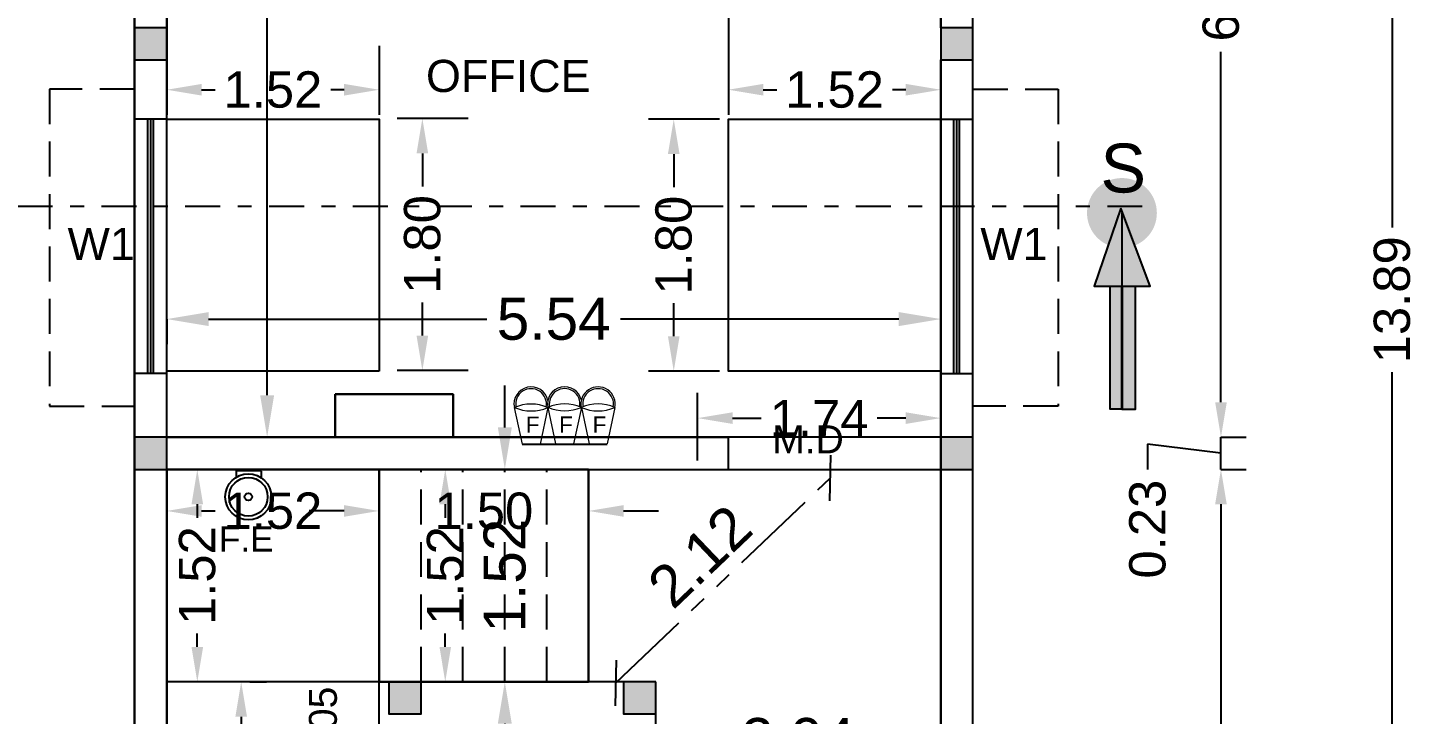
# Model space of a CAD drawing. Header units: metres. Extents: x 31 to 185, y 214 to 372.
# Drawn here: x 67.49 to 77.43, y 269.38 to 274.29 of the extents above; entities that cross this region are included whole.
import ezdxf

# ---------------------------------------------------------------- set-up
doc = ezdxf.new("R2010")
doc.units = ezdxf.units.M
doc.header["$MEASUREMENT"] = 0
for name, pattern in [('DASHDOT2', [0.5, 0.25, -0.125, 0, -0.125]), ('DASHED2', [0.375, 0.25, -0.125]), ('PHANTOM2', [1.25, 0.625, -0.125, 0.125, -0.125, 0.125, -0.125])]:
    doc.linetypes.add(name, pattern=pattern)
for name, color, linetype in [('0 @ 1', 7, 'Continuous'), ('BLK_1_FLR_1_BLT_UP_AREA', 1, 'Continuous'), ('BLK_1_FLR_1_CARPET_AREA', 1, 'Continuous'), ('BLK_1_FLR_1_EXIT_WIDTH_DOOR', 2, 'Continuous'), ('BLK_1_FLR_1_REGULAR_ROOM_1', 117, 'Continuous'), ('BLK_1_FLR_1_STAIR_1', 1, 'Continuous'), ('DIST_EXIT', 1, 'Continuous')]:
    doc.layers.add(name, color=color, linetype=linetype)
for name, color, linetype, lineweight in [('BLK_1_FLR_1_DRINKING_WATER', 7, 'Continuous', 35), ('BLK_1_FLR_1_ROOM_1_LIGHT_VENTILATION_1', 183, 'Continuous', 13), ('BLK_1_FLR_1_STAIR_1_FLIGHT_2', 7, 'Continuous', 0), ('BLK_1_FLR_1_STAIR_1_FLIGHT_3', 7, 'Continuous', 0), ('BLK_1_FLR_1_STAIR_1_LANDING_1', 7, 'Continuous', 0)]:
    doc.layers.add(name, color=color, linetype=linetype, lineweight=lineweight)
doc.styles.add('arial', font='arial.ttf')
doc.styles.add('M Arial', font='arial.ttf', dxfattribs={"height": 9})
doc.styles.add('ROMANT', font='arial.ttf', dxfattribs={"height": 15})
doc.styles.get("Standard").update_dxf_attribs({"font": 'arial.ttf'})
doc.styles.add('style1', font='arialbd.ttf', dxfattribs={"height": 9})
doc.styles.add('style2', font='arial.ttf')
doc.dimstyles.new('Annotative', dxfattribs={"dimscale": 0, "dimtxt": 0.3, "dimasz": 0.3, "dimexe": 0.18, "dimexo": 0.0625, "dimgap": 0.09, "dimtad": 0, "dimzin": 0, "dimdsep": 46, "dimtxsty": 'Standard', "dimcen": 0.09, "dimadec": 0, "dimazin": 0, "dimtfac": 1, "dimtofl": 0, "dimtmove": 0, "dimatfit": 3, "dimfxl": 0, "dimtolj": 1, "dimtzin": 0, "dimarcsym": 0})
doc.dimstyles.new('OPEN SPACE', dxfattribs={"dimtxt": 0.3, "dimasz": 0.23, "dimexe": 0.1875, "dimexo": 0.0625, "dimgap": 0.09, "dimtad": 3, "dimzin": 0, "dimdsep": 46, "dimtxsty": 'arial', "dimblk": 'OBLIQUE', "dimcen": 0.09, "dimse1": 1, "dimse2": 1, "dimclrd": 6, "dimclre": 6, "dimclrt": 7, "dimadec": 0, "dimazin": 0, "dimtfac": 0.5, "dimtix": 1, "dimtmove": 0, "dimatfit": 3, "dimfxl": 0, "dimtolj": 1, "dimtzin": 0, "dimarcsym": 0})
doc.dimstyles.get("Standard").update_dxf_attribs({"dimtxt": 0.26, "dimasz": 0.25, "dimexe": 0.18, "dimexo": 0.0625, "dimgap": 0.09, "dimtad": 0, "dimzin": 0, "dimdsep": 46, "dimtxsty": 'Standard', "dimcen": 0.09, "dimadec": 0, "dimazin": 0, "dimtfac": 1, "dimtofl": 0, "dimtmove": 0, "dimatfit": 3, "dimfxl": 0, "dimtolj": 1, "dimtzin": 0, "dimarcsym": 0})
doc.dimstyles.new('Standard$0', dxfattribs={"dimtxt": 0.5, "dimasz": 0.5, "dimexe": 0, "dimexo": 1, "dimgap": 0, "dimtad": 0, "dimdec": 4, "dimzin": 0, "dimdsep": 46, "dimlunit": 4, "dimtxsty": 'Standard', "dimcen": 0.09, "dimadec": 0, "dimazin": 0, "dimtfac": 1, "dimtdec": 4, "dimtofl": 0, "dimtmove": 0, "dimatfit": 3, "dimfxl": 0, "dimtolj": 1, "dimtzin": 0, "dimarcsym": 0})
doc.dimstyles.new('STANDARD$7', dxfattribs={"dimtxt": 200, "dimasz": 100, "dimexe": 200, "dimexo": 200, "dimgap": 100, "dimtad": 1, "dimzin": 12, "dimdsep": 46, "dimtxsty": 'style1', "dimblk": 'OBLIQUE', "dimblk1": 'DOT', "dimblk2": 'DOT', "dimsah": 1, "dimcen": 200, "dimse1": 1, "dimse2": 1, "dimclrd": 6, "dimclre": 3, "dimclrt": 6, "dimadec": 0, "dimazin": 0, "dimtfac": 1, "dimtix": 1, "dimtmove": 2, "dimatfit": 3, "dimldrblk": 'DOT', "dimfxl": 0, "dimtolj": 1, "dimtzin": 12, "dimarcsym": 0})

# ---------------------------------------------------------------- blocks, each defined once
blk = doc.blocks.new('*D176')
at = {"color": 0, "lineweight": -2, "ltscale": 10}
for p, q in [((71.9831, 269.2015), (71.9831, 269.3815)), ((74.0231, 269.2015), (74.0231, 269.3815)), ((72.2831, 269.2015), (72.5215, 269.2015)), ((73.7231, 269.2015), (73.4847, 269.2015))]:
    blk.add_line(p, q, dxfattribs=at)
for points in [[(72.2831, 269.2515), (72.2831, 269.1515), (71.9831, 269.2015)], [(73.7231, 269.2515), (73.7231, 269.1515), (74.0231, 269.2015)]]:
    blk.add_solid(points, dxfattribs=at)
at = {"layer": 'Defpoints', "color": 0, "lineweight": -2, "ltscale": 10}
for p in [(71.9831, 269.1915), (74.0231, 269.2015), (74.0231, 269.1915)]:
    blk.add_point(p, dxfattribs=at)
at = {"color": 0, "lineweight": -2, "ltscale": 10, "insert": (73.0031, 269.2015), "char_height": 0.3, "attachment_point": 5}
blk.add_mtext('\\A1;2.04', dxfattribs=at)
blk = doc.blocks.new('*D177')
at = {"color": 0, "lineweight": -2, "ltscale": 10}
for p, q in [((70.9031, 271.4323), (70.9031, 271.7323)), ((70.6656, 271.1323), (71.0831, 271.1323)), ((70.6656, 269.6123), (71.0831, 269.6123)), ((70.9031, 269.3123), (70.9031, 269.0123))]:
    blk.add_line(p, q, dxfattribs=at)
for points in [[(70.8531, 271.4323), (70.9531, 271.4323), (70.9031, 271.1323)], [(70.8531, 269.3123), (70.9531, 269.3123), (70.9031, 269.6123)]]:
    blk.add_solid(points, dxfattribs=at)
at = {"layer": 'Defpoints', "color": 0, "lineweight": -2, "ltscale": 10}
for p in [(70.6031, 271.1323), (70.9031, 271.1323), (70.6031, 269.6123)]:
    blk.add_point(p, dxfattribs=at)
at = {"color": 0, "lineweight": -2, "ltscale": 10, "insert": (70.9031, 270.3723), "char_height": 0.3, "attachment_point": 5, "rotation": 90}
blk.add_mtext('\\A1;1.52', dxfattribs=at)
blk = doc.blocks.new('*D113')
at = {"color": 0, "lineweight": -2, "ltscale": 10}
for p, q in [((68.4831, 272.2072), (68.4831, 272.0272)), ((68.7831, 272.2072), (70.7741, 272.2072)), ((73.7231, 272.2072), (71.7321, 272.2072)), ((74.0231, 272.2072), (74.0231, 272.0272))]:
    blk.add_line(p, q, dxfattribs=at)
for points in [[(68.7831, 272.2572), (68.7831, 272.1572), (68.4831, 272.2072)], [(73.7231, 272.2572), (73.7231, 272.1572), (74.0231, 272.2072)]]:
    blk.add_solid(points, dxfattribs=at)
at = {"layer": 'Defpoints', "color": 0, "lineweight": -2, "ltscale": 10}
for p in [(68.4831, 272.2259), (74.0231, 272.2259), (74.0231, 272.2072)]:
    blk.add_point(p, dxfattribs=at)
at = {"color": 0, "lineweight": -2, "ltscale": 10, "insert": (71.2531, 272.2072), "char_height": 0.3, "attachment_point": 5}
blk.add_mtext('\\A1;5.54', dxfattribs=at)
blk = doc.blocks.new('*D114')
at = {"color": 0, "lineweight": -2, "ltscale": 10}
for p, q in [((69.3006, 279.0609), (69.0219, 279.0609)), ((69.2019, 278.7609), (69.2019, 275.6895)), ((69.2019, 271.6623), (69.2019, 274.7337)), ((69.3006, 271.3623), (69.0219, 271.3623))]:
    blk.add_line(p, q, dxfattribs=at)
for points in [[(69.1519, 278.7609), (69.2519, 278.7609), (69.2019, 279.0609)], [(69.1519, 271.6623), (69.2519, 271.6623), (69.2019, 271.3623)]]:
    blk.add_solid(points, dxfattribs=at)
at = {"layer": 'Defpoints', "color": 0, "lineweight": -2, "ltscale": 10}
for p in [(69.2019, 279.0609), (69.3631, 279.0609), (69.3631, 271.3623)]:
    blk.add_point(p, dxfattribs=at)
at = {"color": 0, "lineweight": -2, "ltscale": 10, "insert": (69.2019, 275.2116), "char_height": 0.3, "attachment_point": 5, "rotation": 90}
blk.add_mtext('\\A1;7.70', dxfattribs=at)
blk = doc.blocks.new('*D155')
at = {"color": 0, "lineweight": -2}
for p, q in [((76.029, 271.1323), (76.209, 271.1323)), ((76.029, 270.8823), (76.029, 268.808)), ((76.029, 265.8793), (76.029, 267.9535)), ((76.029, 265.6293), (76.209, 265.6293))]:
    blk.add_line(p, q, dxfattribs=at)
for points in [[(75.9873, 270.8823), (76.0706, 270.8823), (76.029, 271.1323)], [(75.9873, 265.8793), (76.0706, 265.8793), (76.029, 265.6293)]]:
    blk.add_solid(points, dxfattribs=at)
at = {"layer": 'Defpoints', "color": 0, "lineweight": -2}
for p in [(76.029, 271.1323), (76.029, 271.1323), (76.029, 265.6293)]:
    blk.add_point(p, dxfattribs=at)
at = {"color": 0, "insert": (76.029, 268.3808), "char_height": 0.26, "attachment_point": 5, "rotation": 90}
blk.add_mtext('\\A1;5.50', dxfattribs=at)
blk = doc.blocks.new('*D156')
at = {"color": 0, "lineweight": -2}
for p, q in [((76.029, 271.6123), (76.029, 271.8623)), ((76.029, 271.2473), (75.5038, 271.3121)), ((75.5038, 271.3121), (75.5038, 271.1321)), ((76.029, 271.3623), (76.209, 271.3623)), ((76.029, 271.1323), (76.029, 271.3623)), ((76.029, 271.1323), (76.209, 271.1323)), ((76.029, 270.8823), (76.029, 270.6323))]:
    blk.add_line(p, q, dxfattribs=at)
for points in [[(75.9873, 271.6123), (76.0706, 271.6123), (76.029, 271.3623)], [(75.9873, 270.8823), (76.0706, 270.8823), (76.029, 271.1323)]]:
    blk.add_solid(points, dxfattribs=at)
at = {"layer": 'Defpoints', "color": 0, "lineweight": -2}
for p in [(76.029, 271.3623), (76.029, 271.3623), (76.029, 271.1323)]:
    blk.add_point(p, dxfattribs=at)
at = {"color": 0, "insert": (75.5038, 270.7045), "char_height": 0.26, "attachment_point": 5, "rotation": 90}
blk.add_mtext('\\A1;0.23', dxfattribs=at)
blk = doc.blocks.new('*D157')
at = {"color": 0, "lineweight": -2}
for p, q in [((76.029, 277.7309), (76.209, 277.7309)), ((76.029, 277.4809), (76.029, 274.975)), ((76.029, 271.6123), (76.029, 274.1182)), ((76.029, 271.3623), (76.209, 271.3623))]:
    blk.add_line(p, q, dxfattribs=at)
for points in [[(75.9873, 277.4809), (76.0706, 277.4809), (76.029, 277.7309)], [(75.9873, 271.6123), (76.0706, 271.6123), (76.029, 271.3623)]]:
    blk.add_solid(points, dxfattribs=at)
at = {"layer": 'Defpoints', "color": 0, "lineweight": -2}
for p in [(76.029, 277.7309), (76.029, 277.7309), (76.029, 271.3623)]:
    blk.add_point(p, dxfattribs=at)
at = {"color": 0, "insert": (76.029, 274.5466), "char_height": 0.26, "attachment_point": 5, "rotation": 90}
blk.add_mtext('\\A1;6.37', dxfattribs=at)
blk = doc.blocks.new('*D161')
at = {"color": 0, "lineweight": -2}
for p, q in [((77.2538, 279.2909), (77.4338, 279.2909)), ((77.2538, 279.0409), (77.2538, 272.8618)), ((77.2538, 265.6493), (77.2538, 271.8284)), ((77.2538, 265.3993), (77.4338, 265.3993))]:
    blk.add_line(p, q, dxfattribs=at)
for points in [[(77.2121, 279.0409), (77.2955, 279.0409), (77.2538, 279.2909)], [(77.2121, 265.6493), (77.2955, 265.6493), (77.2538, 265.3993)]]:
    blk.add_solid(points, dxfattribs=at)
at = {"layer": 'Defpoints', "color": 0, "lineweight": -2}
for p in [(77.2538, 279.2909), (77.2538, 279.2909), (77.2538, 265.3993)]:
    blk.add_point(p, dxfattribs=at)
at = {"color": 0, "insert": (77.2538, 272.3451), "char_height": 0.26, "attachment_point": 5, "rotation": 90}
blk.add_mtext('\\A1;13.89', dxfattribs=at)
blk = doc.blocks.new('_Dot')
at = {"color": 0, "linetype": 'ByBlock', "lineweight": -2}
blk.add_line((-0.5, 0), (-1, 0), dxfattribs=at)
at = {"color": 0, "linetype": 'ByBlock', "const_width": 0.5}
blk.add_lwpolyline([(-0.25, 0, 1), (0.25, 0, 1)], format="xyb", close=True, dxfattribs=at)
blk = doc.blocks.new('_Oblique')
at = {"color": 0, "linetype": 'ByBlock', "lineweight": -2}
blk.add_line((-0.5, -0.5), (0.5, 0.5), dxfattribs=at)
blk = doc.blocks.new('GDFG')
at = {"lineweight": 0}
for p, q in [((5950.518, 117.918), (5950.628, 117.402)), ((5950.993, 117.919), (5950.884, 117.402)), ((5950.993, 117.92), (5951.103, 117.403)), ((5951.468, 117.921), (5951.358, 117.403)), ((5951.468, 117.919), (5951.577, 117.403)), ((5951.943, 117.92), (5951.833, 117.403))]:
    blk.add_line(p, q, dxfattribs=at)
for centre, radius, start, end in [((5950.756, 117.968), 0.243, 12.1056, 192.1056), ((5950.756, 117.968), 0.218, 349.6094, 190.4871), ((5951.231, 117.97), 0.243, 12.1056, 192.1056), ((5951.231, 117.969), 0.218, 349.6094, 190.4871), ((5951.705, 117.969), 0.243, 347.6799, 192.1056), ((5951.706, 117.968), 0.218, 349.6094, 190.4871), ((5950.757, 117.374), 0.594, 66.533, 113.6815), ((5950.757, 118.464), 0.594, 246.3185, 293.467), ((5951.232, 117.376), 0.594, 66.533, 113.6815), ((5951.232, 118.466), 0.594, 246.3185, 293.467), ((5950.756, 117.968), 0.243, 347.6799, 348.8895), ((5951.706, 117.375), 0.594, 66.533, 113.6815), ((5951.231, 117.97), 0.243, 347.6799, 348.3201), ((5951.706, 118.465), 0.594, 246.3185, 293.467)]:
    blk.add_arc(centre, radius, start, end, dxfattribs=at)
at = {"lineweight": 0, "char_height": 0.22858, "attachment_point": 1, "style": 'M Arial'}
for insert in [(5950.408, 117.791), (5950.883, 117.793), (5951.357, 117.792)]:
    blk.add_mtext_dynamic_manual_height_columns('{\\W3.054932; }F', width=0.69628, gutter_width=1.143, heights=[0], dxfattribs=dict(at, insert=insert))
blk = doc.blocks.new('HFHFGH')
at = {"color": 1}
blk.add_line((3314.058, 537.05), (3315.263, 537.051), dxfattribs=at)
at = {"lineweight": -2}
blk.add_blockref('GDFG', (-2636.57, 419.649), dxfattribs=at)
blk = doc.blocks.new('WERTY')
for p, q in [((106.704, 34.661), (106.704, 34.554)), ((107.105, 34.542), (107.105, 34.649))]:
    blk.add_line(p, q)
at = {"linetype": 'ByBlock', "ltscale": 0.5}
blk.add_line((106.704, 34.661), (107.105, 34.661), dxfattribs=at)
for radius in [0.367, 0.308, 0.0591]:
    blk.add_circle((106.896, 34.241), radius)
blk = doc.blocks.new('*D216')
at = {"layer": 'BLK_1_FLR_1_STAIR_1_FLIGHT_3', "color": 2, "lineweight": -2, "ltscale": 10}
for p, q in [((70.3656, 271.1323), (70.6568, 271.1323)), ((70.4768, 270.8823), (70.4768, 270.7864)), ((70.4768, 269.8623), (70.4768, 269.9582)), ((70.3656, 269.6123), (70.6568, 269.6123))]:
    blk.add_line(p, q, dxfattribs=at)
for points in [[(70.4352, 270.8823), (70.5185, 270.8823), (70.4768, 271.1323)], [(70.4352, 269.8623), (70.5185, 269.8623), (70.4768, 269.6123)]]:
    blk.add_solid(points, dxfattribs=at)
at = {"layer": 'Defpoints', "color": 0, "lineweight": -2, "ltscale": 10}
for p in [(70.3031, 271.1323), (70.4768, 271.1323), (70.3031, 269.6123)]:
    blk.add_point(p, dxfattribs=at)
at = {"layer": 'BLK_1_FLR_1_STAIR_1_FLIGHT_3', "color": 2, "lineweight": -2, "ltscale": 10, "insert": (70.4768, 270.3723), "char_height": 0.26, "attachment_point": 5, "rotation": 90}
blk.add_mtext('\\A1;1.52', dxfattribs=at)
blk = doc.blocks.new('*D210')
at = {"layer": 'BLK_1_FLR_1_STAIR_1_LANDING_1', "color": 1, "lineweight": -2, "ltscale": 10}
for p, q in [((68.6599, 271.1323), (68.5219, 271.1323)), ((68.7019, 270.8823), (68.7019, 270.7864)), ((68.7019, 269.8623), (68.7019, 269.9582)), ((68.6599, 269.6123), (68.5219, 269.6123))]:
    blk.add_line(p, q, dxfattribs=at)
for points in [[(68.6602, 270.8823), (68.7435, 270.8823), (68.7019, 271.1323)], [(68.6602, 269.8623), (68.7435, 269.8623), (68.7019, 269.6123)]]:
    blk.add_solid(points, dxfattribs=at)
at = {"layer": 'Defpoints', "color": 0, "lineweight": -2, "ltscale": 10}
for p in [(68.7019, 271.1323), (68.7224, 271.1323), (68.7224, 269.6123)]:
    blk.add_point(p, dxfattribs=at)
at = {"layer": 'BLK_1_FLR_1_STAIR_1_LANDING_1', "color": 1, "lineweight": -2, "ltscale": 10, "insert": (68.7019, 270.3723), "char_height": 0.26, "attachment_point": 5, "rotation": 90}
blk.add_mtext('\\A1;1.52', dxfattribs=at)
blk = doc.blocks.new('*D211')
at = {"layer": 'BLK_1_FLR_1_STAIR_1_FLIGHT_2', "color": 1, "lineweight": -2, "ltscale": 10}
for p, q in [((69.0785, 269.6123), (69.196, 269.6123)), ((69.016, 269.3623), (69.016, 268.8106)), ((69.016, 267.3993), (69.016, 267.951)), ((69.0785, 267.1493), (69.196, 267.1493))]:
    blk.add_line(p, q, dxfattribs=at)
for points in [[(68.9743, 269.3623), (69.0576, 269.3623), (69.016, 269.6123)], [(68.9743, 267.3993), (69.0576, 267.3993), (69.016, 267.1493)]]:
    blk.add_solid(points, dxfattribs=at)
at = {"layer": 'Defpoints', "color": 0, "lineweight": -2, "ltscale": 10}
for p in [(69.016, 269.6123), (69.016, 269.6123), (69.016, 267.1493)]:
    blk.add_point(p, dxfattribs=at)
at = {"layer": 'BLK_1_FLR_1_STAIR_1_FLIGHT_2', "color": 1, "lineweight": -2, "ltscale": 10, "insert": (69.016, 268.3808), "char_height": 0.26, "attachment_point": 5, "rotation": 90}
blk.add_mtext('\\A1;2.46', dxfattribs=at)
blk = doc.blocks.new('*D212')
at = {"layer": 'BLK_1_FLR_1_STAIR_1_FLIGHT_3', "color": 1, "lineweight": -2, "ltscale": 10}
for p, q in [((70.0031, 270.8972), (70.0031, 271.0147)), ((71.5031, 270.8972), (71.5031, 271.0147)), ((69.7531, 270.8347), (69.5031, 270.8347)), ((71.7531, 270.8347), (72.0031, 270.8347))]:
    blk.add_line(p, q, dxfattribs=at)
for points in [[(69.7531, 270.8763), (69.7531, 270.793), (70.0031, 270.8347)], [(71.7531, 270.8763), (71.7531, 270.793), (71.5031, 270.8347)]]:
    blk.add_solid(points, dxfattribs=at)
at = {"layer": 'Defpoints', "color": 0, "lineweight": -2, "ltscale": 10}
for p in [(70.0031, 270.8347), (70.0031, 270.8347), (71.5031, 270.8347)]:
    blk.add_point(p, dxfattribs=at)
at = {"layer": 'BLK_1_FLR_1_STAIR_1_FLIGHT_3', "color": 1, "lineweight": -2, "ltscale": 10, "insert": (70.7531, 270.8347), "char_height": 0.26, "attachment_point": 5}
blk.add_mtext('\\A1;1.50', dxfattribs=at)
blk = doc.blocks.new('*D213')
at = {"layer": 'BLK_1_FLR_1_STAIR_1_LANDING_1', "color": 2, "lineweight": -2, "ltscale": 10}
for p, q in [((68.4831, 270.8972), (68.4831, 271.0147)), ((70.0031, 270.8972), (70.0031, 271.0147)), ((68.7331, 270.8347), (68.829, 270.8347)), ((69.7531, 270.8347), (69.6572, 270.8347))]:
    blk.add_line(p, q, dxfattribs=at)
for points in [[(68.7331, 270.8763), (68.7331, 270.793), (68.4831, 270.8347)], [(69.7531, 270.8763), (69.7531, 270.793), (70.0031, 270.8347)]]:
    blk.add_solid(points, dxfattribs=at)
at = {"layer": 'Defpoints', "color": 0, "lineweight": -2, "ltscale": 10}
for p in [(68.4831, 270.8347), (68.4831, 270.8347), (70.0031, 270.8347)]:
    blk.add_point(p, dxfattribs=at)
at = {"layer": 'BLK_1_FLR_1_STAIR_1_LANDING_1', "color": 2, "lineweight": -2, "ltscale": 10, "insert": (69.2431, 270.8347), "char_height": 0.26, "attachment_point": 5}
blk.add_mtext('\\A1;1.52', dxfattribs=at)
blk = doc.blocks.new('*D214')
at = {"layer": 'Defpoints', "color": 0, "lineweight": -2}
for p in [(73.0391, 271.2728), (73.2324, 271.0704), (71.5031, 269.8059)]:
    blk.add_point(p, dxfattribs=at)
at = {"layer": 'DIST_EXIT', "color": 7, "linetype": 'PHANTOM2', "lineweight": -2}
blk.add_line((71.6964, 269.6035), (73.2324, 271.0704), dxfattribs=at)
at = {"layer": 'DIST_EXIT', "color": 7, "lineweight": -2, "xscale": 0.23, "yscale": 0.23, "zscale": 0.23}
for p, rotation in [((73.2324, 271.0704), 43.68200442845488), ((71.6964, 269.6035), 223.6820044284549)]:
    blk.add_blockref('_Oblique', p, dxfattribs=dict(at, rotation=rotation))
at = {"layer": 'DIST_EXIT', "color": 7, "lineweight": 35, "insert": (72.2983, 270.5109), "char_height": 0.3, "attachment_point": 5, "rotation": 43.682, "style": 'arial'}
blk.add_mtext('\\A1;2.12', dxfattribs=at)
blk = doc.blocks.new('*D215')
at = {"layer": 'BLK_1_FLR_1_EXIT_WIDTH_DOOR', "color": 2, "lineweight": -2, "ltscale": 10}
for p, q in [((72.2831, 271.1948), (72.2831, 271.6788)), ((74.0231, 271.1948), (74.0231, 271.6788)), ((72.5331, 271.4988), (72.7382, 271.4988)), ((73.7731, 271.4988), (73.568, 271.4988))]:
    blk.add_line(p, q, dxfattribs=at)
for points in [[(72.5331, 271.5404), (72.5331, 271.4571), (72.2831, 271.4988)], [(73.7731, 271.5404), (73.7731, 271.4571), (74.0231, 271.4988)]]:
    blk.add_solid(points, dxfattribs=at)
at = {"layer": 'Defpoints', "color": 0, "lineweight": -2, "ltscale": 10}
for p in [(72.2831, 271.4988), (72.2831, 271.1323), (74.0231, 271.1323)]:
    blk.add_point(p, dxfattribs=at)
at = {"layer": 'BLK_1_FLR_1_EXIT_WIDTH_DOOR', "color": 2, "lineweight": -2, "ltscale": 10, "insert": (73.1531, 271.4988), "char_height": 0.26, "attachment_point": 5}
blk.add_mtext('\\A1;1.74', dxfattribs=at)
blk = doc.blocks.new('*D224')
at = {"layer": 'BLK_1_FLR_1_ROOM_1_LIGHT_VENTILATION_1', "color": 0, "lineweight": -2, "ltscale": 10}
for p, q in [((72.5031, 274.8592), (72.5031, 273.6678)), ((74.0231, 274.1625), (74.0231, 273.6678)), ((72.7531, 273.8478), (72.849, 273.8478)), ((73.7731, 273.8478), (73.6772, 273.8478))]:
    blk.add_line(p, q, dxfattribs=at)
for points in [[(72.7531, 273.8895), (72.7531, 273.8062), (72.5031, 273.8478)], [(73.7731, 273.8895), (73.7731, 273.8062), (74.0231, 273.8478)]]:
    blk.add_solid(points, dxfattribs=at)
at = {"layer": 'Defpoints', "color": 0, "lineweight": -2, "ltscale": 10}
for p in [(72.5031, 274.9217), (74.0231, 274.225), (72.5031, 273.8478)]:
    blk.add_point(p, dxfattribs=at)
at = {"layer": 'BLK_1_FLR_1_ROOM_1_LIGHT_VENTILATION_1', "color": 0, "lineweight": -2, "ltscale": 10, "insert": (73.2631, 273.8478), "char_height": 0.26, "attachment_point": 5}
blk.add_mtext('\\A1;1.52', dxfattribs=at)
blk = doc.blocks.new('*D225')
at = {"layer": 'BLK_1_FLR_1_ROOM_1_LIGHT_VENTILATION_1', "color": 0, "lineweight": -2, "ltscale": 10}
for p, q in [((72.4406, 273.6378), (71.9321, 273.6378)), ((72.1121, 273.3878), (72.1121, 273.1512)), ((72.1121, 272.0845), (72.1121, 272.3212)), ((72.4406, 271.8345), (71.9321, 271.8345))]:
    blk.add_line(p, q, dxfattribs=at)
for points in [[(72.0704, 273.3878), (72.1538, 273.3878), (72.1121, 273.6378)], [(72.0704, 272.0845), (72.1538, 272.0845), (72.1121, 271.8345)]]:
    blk.add_solid(points, dxfattribs=at)
at = {"layer": 'Defpoints', "color": 0, "lineweight": -2, "ltscale": 10}
for p in [(72.1121, 273.6378), (72.5031, 273.6378), (72.5031, 271.8345)]:
    blk.add_point(p, dxfattribs=at)
at = {"layer": 'BLK_1_FLR_1_ROOM_1_LIGHT_VENTILATION_1', "color": 0, "lineweight": -2, "ltscale": 10, "insert": (72.1121, 272.7362), "char_height": 0.26, "attachment_point": 5, "rotation": 90}
blk.add_mtext('\\A1;1.80', dxfattribs=at)
blk = doc.blocks.new('*D227')
at = {"layer": 'BLK_1_FLR_1_ROOM_1_LIGHT_VENTILATION_1', "color": 0, "lineweight": -2, "ltscale": 10}
for p, q in [((68.4831, 274.8592), (68.4831, 273.6678)), ((70.0031, 274.1625), (70.0031, 273.6678)), ((68.7331, 273.8478), (68.829, 273.8478)), ((69.7531, 273.8478), (69.6572, 273.8478))]:
    blk.add_line(p, q, dxfattribs=at)
for points in [[(68.7331, 273.8895), (68.7331, 273.8062), (68.4831, 273.8478)], [(69.7531, 273.8895), (69.7531, 273.8062), (70.0031, 273.8478)]]:
    blk.add_solid(points, dxfattribs=at)
at = {"layer": 'Defpoints', "color": 0, "lineweight": -2, "ltscale": 10}
for p in [(68.4831, 274.9217), (70.0031, 274.225), (68.4831, 273.8478)]:
    blk.add_point(p, dxfattribs=at)
at = {"layer": 'BLK_1_FLR_1_ROOM_1_LIGHT_VENTILATION_1', "color": 0, "lineweight": -2, "ltscale": 10, "insert": (69.2431, 273.8478), "char_height": 0.26, "attachment_point": 5}
blk.add_mtext('\\A1;1.52', dxfattribs=at)
blk = doc.blocks.new('*D228')
at = {"layer": 'BLK_1_FLR_1_ROOM_1_LIGHT_VENTILATION_1', "color": 0, "lineweight": -2, "ltscale": 10}
for p, q in [((70.6413, 273.6421), (70.1328, 273.6421)), ((70.3128, 273.3921), (70.3128, 273.1555)), ((70.3128, 272.0888), (70.3128, 272.3255)), ((70.6413, 271.8388), (70.1328, 271.8388))]:
    blk.add_line(p, q, dxfattribs=at)
for points in [[(70.2711, 273.3921), (70.3544, 273.3921), (70.3128, 273.6421)], [(70.2711, 272.0888), (70.3544, 272.0888), (70.3128, 271.8388)]]:
    blk.add_solid(points, dxfattribs=at)
at = {"layer": 'Defpoints', "color": 0, "lineweight": -2, "ltscale": 10}
for p in [(70.3128, 273.6421), (70.7038, 273.6421), (70.7038, 271.8388)]:
    blk.add_point(p, dxfattribs=at)
at = {"layer": 'BLK_1_FLR_1_ROOM_1_LIGHT_VENTILATION_1', "color": 0, "lineweight": -2, "ltscale": 10, "insert": (70.3128, 272.7405), "char_height": 0.26, "attachment_point": 5, "rotation": 90}
blk.add_mtext('\\A1;1.80', dxfattribs=at)
blk = doc.blocks.new('TDGDG')
at = {"ltscale": 5}
h = blk.add_hatch(color=256, dxfattribs=at)
h.dxf.hatch_style = 1
h.paths.add_polyline_path([(-3790.5079, -161.7811), (-3790.5079, -162.1831), (-3789.9501, -161.9738)])
h.paths.add_polyline_path([(-3791.3887, -161.8976), (-3791.3887, -161.981), (-3790.5079, -161.981), (-3790.5079, -161.8976)])
h.paths.add_polyline_path([(-3790.5079, -162.0748), (-3790.5079, -161.9821), (-3791.3904, -161.9821), (-3791.3904, -162.0748)])
blk.add_lwpolyline([(-3789.9501, -161.9738), (-3790.5079, -161.7811), (-3790.5079, -162.1831), (-3789.9501, -161.9738)], dxfattribs=at)
for points in [[(-3790.5079, -161.9821), (-3791.3887, -161.9821), (-3791.3887, -161.8976), (-3790.5079, -161.8976)], [(-3791.3904, -161.981), (-3790.5079, -161.981), (-3790.5079, -162.0748), (-3791.3904, -162.0748)]]:
    blk.add_lwpolyline(points, close=True, dxfattribs=at)
blk.add_leader([(-3789.9856, -161.981), (-3791.3904, -161.981)], dimstyle='STANDARD$7', override={"dimasz": 0.5, "dimgap": 100, "dimtad": 0, "dimfxl": 7.5, "dimfxlon": 1}, dxfattribs=at)

msp = doc.modelspace()

# ---------------------------------------------------------------- hatches: boundary and pattern name
at = {"lineweight": -2, "ltscale": 10}
h = msp.add_hatch(color=1, dxfattribs=at)
h.dxf.hatch_style = 1
h.paths.add_polyline_path([(68.4831, 274.2909), (68.2531, 274.2909), (68.2531, 274.0609), (68.4831, 274.0609)])
h = msp.add_hatch(color=4, dxfattribs=at)
h.dxf.hatch_style = 1
h.paths.add_polyline_path([(74.2531, 274.2909), (74.0231, 274.2909), (74.0231, 274.0609), (74.2531, 274.0609)])
h = msp.add_hatch(color=4, dxfattribs=at)
h.dxf.hatch_style = 1
h.paths.add_polyline_path([(68.4831, 271.3623), (68.2531, 271.3623), (68.2531, 271.1323), (68.4831, 271.1323)])
h = msp.add_hatch(color=4, dxfattribs=at)
h.dxf.hatch_style = 1
h.paths.add_polyline_path([(74.2531, 271.3623), (74.0231, 271.3623), (74.0231, 271.1323), (74.2531, 271.1323)])
h = msp.add_hatch(color=4, dxfattribs=at)
h.dxf.hatch_style = 1
h.paths.add_polyline_path([(70.3031, 269.6123), (70.0731, 269.6123), (70.0731, 269.3823), (70.3031, 269.3823)])
h = msp.add_hatch(color=4, dxfattribs=at)
h.dxf.hatch_style = 1
h.paths.add_polyline_path([(71.9831, 269.6123), (71.7531, 269.6123), (71.7531, 269.3823), (71.9831, 269.3823)])

# ---------------------------------------------------------------- linework, layer by layer
at = {"color": 1, "lineweight": -2, "ltscale": 10}
for p, q in [((68.2531, 274.2909), (68.2531, 279.2909)), ((68.4831, 274.2909), (68.4831, 279.2909)), ((74.0231, 274.2909), (74.0231, 279.2909)), ((74.2531, 274.2909), (74.2531, 279.2909)), ((68.2531, 265.3993), (68.2531, 274.2909)), ((74.2531, 265.3993), (74.2531, 274.2909)), ((68.4831, 271.3623), (68.4831, 274.0609)), ((74.0231, 271.3623), (74.0231, 274.0609)), ((68.4831, 271.3623), (71.4731, 271.3623)), ((71.4731, 271.3623), (72.5031, 271.3623)), ((72.5031, 271.1323), (72.5031, 271.3623)), ((68.4831, 265.6293), (68.4831, 271.1323)), ((71.5031, 271.1323), (68.4831, 271.1323)), ((68.4831, 271.1323), (74.0231, 271.1323)), ((74.0231, 265.6293), (74.0231, 271.1323))]:
    msp.add_line(p, q, dxfattribs=at)
at = {"linetype": 'DASHED2', "lineweight": -2}
for p, q in [((68.2531, 273.8515), (67.6431, 273.8515)), ((67.6431, 273.8515), (67.6431, 271.5839)), ((74.2531, 273.8515), (74.8631, 273.8515)), ((74.8631, 273.8515), (74.8631, 271.5839)), ((67.6431, 271.5839), (68.2531, 271.5839)), ((74.8631, 271.5839), (74.2531, 271.5839)), ((70.0031, 269.6123), (70.0031, 271.1323)), ((70.3031, 269.6123), (70.3031, 271.1323)), ((70.6031, 269.6123), (70.6031, 271.1323)), ((70.9031, 269.6123), (70.9031, 271.1323)), ((71.2031, 269.6123), (71.2031, 271.1323)), ((70.0031, 269.6123), (68.4831, 269.6123))]:
    msp.add_line(p, q, dxfattribs=at)
at = {"lineweight": -2, "ltscale": 10}
for p, q in [((68.4831, 273.6378), (68.2531, 273.6378)), ((68.3481, 271.8178), (68.3481, 273.6378)), ((68.3681, 271.8178), (68.3681, 273.6378)), ((68.3881, 271.8178), (68.3881, 273.6378)), ((74.0231, 273.6378), (74.2531, 273.6378)), ((74.1181, 271.8178), (74.1181, 273.6378)), ((74.1381, 271.8178), (74.1381, 273.6378)), ((74.1581, 271.8178), (74.1581, 273.6378)), ((68.4831, 271.8178), (68.2531, 271.8178)), ((74.0231, 271.8178), (74.2531, 271.8178)), ((71.9831, 269.6123), (70.0031, 269.6123)), ((70.0031, 267.1493), (70.0031, 269.6123)), ((71.9831, 269.6123), (70.0031, 269.6123)), ((70.0031, 267.1493), (70.0031, 269.6123)), ((71.9831, 267.1493), (71.9831, 269.6123)), ((71.9831, 267.1493), (71.9831, 269.6123))]:
    msp.add_line(p, q, dxfattribs=at)
at = {"color": 1, "lineweight": -2, "ltscale": 10}
for points in [[(68.4831, 274.2909), (68.2531, 274.2909), (68.2531, 274.0609), (68.4831, 274.0609)], [(74.2531, 274.2909), (74.0231, 274.2909), (74.0231, 274.0609), (74.2531, 274.0609)], [(68.4831, 271.3623), (68.2531, 271.3623), (68.2531, 271.1323), (68.4831, 271.1323)], [(74.2531, 271.3623), (74.0231, 271.3623), (74.0231, 271.1323), (74.2531, 271.1323)], [(70.3031, 269.6123), (70.0731, 269.6123), (70.0731, 269.3823), (70.3031, 269.3823)], [(71.9831, 269.6123), (71.7531, 269.6123), (71.7531, 269.3823), (71.9831, 269.3823)]]:
    msp.add_lwpolyline(points, close=True, dxfattribs=at)
at = {"linetype": 'DASHDOT2', "lineweight": -2}
msp.add_lwpolyline([(66.8159, 273.015), (75.5212, 273.015)], dxfattribs=at)
at = {"layer": 'BLK_1_FLR_1_BLT_UP_AREA', "color": 18, "lineweight": -2, "ltscale": 10}
msp.add_lwpolyline([(68.2531, 265.3993), (74.2531, 265.3993), (74.2531, 279.2909), (68.2531, 279.2909)], close=True, dxfattribs=at)
at = {"layer": 'BLK_1_FLR_1_CARPET_AREA', "color": 18, "lineweight": -2, "ltscale": 10}
msp.add_lwpolyline([(72.5031, 271.3623), (68.4831, 271.3623), (68.4831, 279.0609), (71.9131, 279.0609), (71.9131, 278.3009), (72.0231, 278.3009), (72.0231, 279.0609), (74.0231, 279.0609), (74.0231, 277.8409), (72.0231, 277.8409), (72.0231, 278.3009), (71.9131, 278.3009), (71.9131, 277.7309), (74.0231, 277.7309), (74.0231, 265.6293), (68.4831, 265.6293), (68.4831, 271.1323), (72.5031, 271.1323), (74.0231, 271.1323), (74.0231, 271.3623), (72.5031, 271.3623)], dxfattribs=at)
at = {"layer": 'BLK_1_FLR_1_DRINKING_WATER', "color": 7, "lineweight": 30}
msp.add_lwpolyline([(69.6897, 271.6701), (70.5327, 271.6701), (70.5327, 271.3623), (69.6897, 271.3623)], close=True, dxfattribs=at)
at = {"layer": 'BLK_1_FLR_1_REGULAR_ROOM_1', "color": 2, "lineweight": -2, "ltscale": 10}
msp.add_lwpolyline([(74.0231, 271.3623), (68.4831, 271.3623), (68.4831, 279.0609), (71.9131, 279.0609), (71.9131, 277.7309), (74.0231, 277.7309), (74.0231, 271.3623)], close=True, dxfattribs=at)
at = {"layer": 'BLK_1_FLR_1_ROOM_1_LIGHT_VENTILATION_1', "color": 232, "lineweight": -2, "ltscale": 10}
for points in [[(70.0031, 271.8345), (68.4831, 271.8345), (68.4831, 273.6378), (70.0031, 273.6378)], [(74.0231, 271.8345), (72.5031, 271.8345), (72.5031, 273.6378), (74.0231, 273.6378)]]:
    msp.add_lwpolyline(points, close=True, dxfattribs=at)
at = {"layer": 'BLK_1_FLR_1_STAIR_1', "color": 1, "lineweight": -2, "ltscale": 10}
msp.add_lwpolyline([(71.2031, 265.6293), (71.2031, 267.1493), (70.0031, 267.1493), (70.0031, 269.6123), (71.5031, 269.6123), (71.5031, 271.1323), (68.4831, 271.1323), (68.4831, 265.6293), (71.2031, 265.6293)], dxfattribs=at)
at = {"layer": 'BLK_1_FLR_1_STAIR_1_FLIGHT_2', "color": 7, "linetype": 'DASHED2', "lineweight": -2}
msp.add_line((70.0031, 269.6123), (68.4831, 269.6123), dxfattribs=at)
at = {"layer": 'BLK_1_FLR_1_STAIR_1_FLIGHT_2', "color": 7, "lineweight": -2, "ltscale": 10}
msp.add_lwpolyline([(70.0031, 269.6123), (68.4831, 269.6123), (68.4831, 267.1493), (70.0031, 267.1493)], close=True, dxfattribs=at)
at = {"layer": 'BLK_1_FLR_1_STAIR_1_FLIGHT_3', "color": 7, "linetype": 'DASHED2', "lineweight": -2}
for p, q in [((70.0031, 269.6123), (70.0031, 271.1323)), ((70.3031, 269.6123), (70.3031, 271.1323)), ((70.6031, 269.6123), (70.6031, 271.1323)), ((70.9031, 269.6123), (70.9031, 271.1323)), ((71.2031, 269.6123), (71.2031, 271.1323)), ((71.5031, 269.6123), (71.5031, 271.1323))]:
    msp.add_line(p, q, dxfattribs=at)
at = {"layer": 'BLK_1_FLR_1_STAIR_1_FLIGHT_3', "color": 7, "lineweight": -2, "ltscale": 10}
msp.add_lwpolyline([(71.5031, 269.6123), (70.0031, 269.6123), (70.0031, 271.1323), (71.5031, 271.1323)], close=True, dxfattribs=at)
at = {"layer": 'BLK_1_FLR_1_STAIR_1_LANDING_1', "color": 7, "lineweight": -2, "ltscale": 10}
msp.add_lwpolyline([(70.0031, 269.6123), (68.4831, 269.6123), (68.4831, 271.1323), (70.0031, 271.1323)], close=True, dxfattribs=at)

# ---------------------------------------------------------------- block references
at = {"rotation": 90}
msp.add_blockref('TDGDG', (-86.6607, 4062.9517), dxfattribs=at)
for name, p, xscale, yscale, zscale in [('HFHFGH', (-1602.4639, 0.1204), 0.5049671744022769, 0.5049671744022769, 0.5049671744022769), ('WERTY', (21.0579, 255.5575), 0.4491211916533718, 0.4491211916533718, 0.4491211916533718)]:
    msp.add_blockref(name, p, dxfattribs=dict(xscale=xscale, yscale=yscale, zscale=zscale))

# ---------------------------------------------------------------- texts
at = {"lineweight": -2, "style": 'ROMANT'}
for s, height, p in [('OFFICE', 0.23, (70.3387, 273.8316)), ('W1', 0.23, (67.773, 272.6295)), ('W1', 0.23, (74.3063, 272.6295)), ('M.D', 0.2, (72.8173, 271.2473)), ('F.E', 0.18, (68.8565, 270.5441))]:
    msp.add_text(s, height=height, dxfattribs=at).set_placement(p)
at = {"style": 'style2'}
msp.add_text('S', height=0.35, dxfattribs=at).set_placement((75.1666, 273.1127))
at = {"layer": 'BLK_1_FLR_1_STAIR_1', "color": 1, "linetype": 'Continuous', "insert": (69.5009, 268.5021), "char_height": 0.2, "width": 2.434637, "attachment_point": 2, "rotation": 90}
msp.add_mtext('FLR_HT_M=3.05', dxfattribs=at)

# ---------------------------------------------------------------- dimensions: what is measured, and where the dimension line sits
dim = msp.add_aligned_dim(p1=(77.2538, 265.3993), p2=(77.2538, 279.2909), distance=0, dimstyle='Standard$0', override={"dimtxt": 0.26, "dimasz": 0.25, "dimexe": 0.18, "dimexo": 0.0625, "dimgap": 0.09, "dimdec": 2, "dimlunit": 2, "dimtdec": 2, "dimtmove": 1, "dimfxl": 12, "dimtfill": 1, "dimarcsym": 1})
dim.commit()
dim.dimension.update_dxf_attribs({"geometry": '*D161', "text_midpoint": (77.2538, 272.3451)})
for base, p1, p2, picture, middle in [((76.029, 277.7309), (76.029, 271.3623), (76.029, 277.7309), '*D157', (76.029, 274.5466)), ((76.029, 271.1323), (76.029, 265.6293), (76.029, 271.1323), '*D155', (76.029, 268.3808))]:
    dim = msp.add_linear_dim(base=base, p1=p1, p2=p2, angle=270, dimstyle='Standard$0', override={"dimtxt": 0.26, "dimasz": 0.25, "dimexe": 0.18, "dimexo": 0.0625, "dimgap": 0.09, "dimdec": 2, "dimlunit": 2, "dimtdec": 2, "dimtmove": 1, "dimfxl": 12, "dimtfill": 1, "dimarcsym": 1})
    dim.commit()
    dim.dimension.update_dxf_attribs({"geometry": picture, "text_midpoint": middle})
dim = msp.add_linear_dim(base=(76.029, 271.3623), p1=(76.029, 271.1323), p2=(76.029, 271.3623), angle=270, dimstyle='Standard$0', override={"dimtxt": 0.26, "dimasz": 0.25, "dimexe": 0.18, "dimexo": 0.0625, "dimgap": 0.09, "dimdec": 2, "dimlunit": 2, "dimtdec": 2, "dimtmove": 1, "dimfxl": 12, "dimtfill": 1, "dimarcsym": 1})
dim.commit()
dim.dimension.update_dxf_attribs({"geometry": '*D156', "text_midpoint": (75.5038, 271.0421), "dimtype": 160})
at = {"layer": '0 @ 1', "color": 1, "lineweight": -2, "ltscale": 10}
for p1, p2, distance, picture, middle in [((69.3631, 271.3623), (69.3631, 279.0609), 0.1611, '*D114', (69.2019, 275.2116)), ((68.4831, 272.2259), (74.0231, 272.2259), -0.0187, '*D113', (71.2531, 272.2072))]:
    dim = msp.add_aligned_dim(p1=p1, p2=p2, distance=distance, dimstyle='Annotative', override={"dimscale": 1, "dimtix": 0, "dimtofl": 0, "dimtmove": 0, "dimatfit": 3, "dimfxl": 7.5, "dimfxlon": 1, "dimarcsym": 1}, dxfattribs=at)
    dim.commit()
    dim.dimension.update_dxf_attribs({"geometry": picture, "text_midpoint": middle})
at = {"layer": '0 @ 1', "lineweight": -2, "ltscale": 10}
for p1, p2, distance, picture, middle in [((70.6031, 269.6123), (70.6031, 271.1323), -0.3, '*D177', (70.9031, 270.3723)), ((71.9831, 269.1915), (74.0231, 269.1915), 0.01, '*D176', (73.0031, 269.2015))]:
    dim = msp.add_aligned_dim(p1=p1, p2=p2, distance=distance, dimstyle='Annotative', override={"dimscale": 1, "dimtix": 0, "dimtofl": 0, "dimtmove": 0, "dimatfit": 3, "dimfxl": 7.5, "dimfxlon": 1, "dimarcsym": 1}, dxfattribs=at)
    dim.commit()
    dim.dimension.update_dxf_attribs({"geometry": picture, "text_midpoint": middle})
at = {"layer": 'BLK_1_FLR_1_EXIT_WIDTH_DOOR', "color": 2, "lineweight": -2, "ltscale": 10}
dim = msp.add_aligned_dim(p1=(74.0231, 271.1323), p2=(72.2831, 271.1323), distance=-0.3665, dimstyle='Standard$0', override={"dimtxt": 0.26, "dimasz": 0.25, "dimexe": 0.18, "dimexo": 0.0625, "dimgap": 0.09, "dimdec": 2, "dimlunit": 2, "dimclrd": 2, "dimclre": 2, "dimclrt": 2, "dimtdec": 2, "dimfxlon": 0}, dxfattribs=at)
dim.commit()
dim.dimension.update_dxf_attribs({"geometry": '*D215', "text_midpoint": (73.1531, 271.4988)})
at = {"layer": 'BLK_1_FLR_1_ROOM_1_LIGHT_VENTILATION_1', "color": 232, "lineweight": -2, "ltscale": 10}
for base, p1, p2, angle, picture, middle in [((68.4831, 273.8478), (70.0031, 274.225), (68.4831, 274.9217), 180, '*D227', (69.2431, 273.8478)), ((72.5031, 273.8478), (74.0231, 274.225), (72.5031, 274.9217), 180, '*D224', (73.2631, 273.8478)), ((70.3128, 273.6421), (70.7038, 271.8388), (70.7038, 273.6421), 270, '*D228', (70.3128, 272.7405)), ((72.1121, 273.6378), (72.5031, 271.8345), (72.5031, 273.6378), 270, '*D225', (72.1121, 272.7362))]:
    dim = msp.add_linear_dim(base=base, p1=p1, p2=p2, angle=angle, dimstyle='Standard', dxfattribs=at)
    dim.commit()
    dim.dimension.update_dxf_attribs({"geometry": picture, "text_midpoint": middle})
at = {"layer": 'BLK_1_FLR_1_STAIR_1_FLIGHT_2', "color": 1, "lineweight": -2, "ltscale": 10}
dim = msp.add_aligned_dim(p1=(69.016, 267.1493), p2=(69.016, 269.6123), distance=0, dimstyle='Standard$0', override={"dimtxt": 0.26, "dimasz": 0.25, "dimexe": 0.18, "dimexo": 0.0625, "dimgap": 0.09, "dimdec": 2, "dimlunit": 2, "dimclrd": 1, "dimclre": 1, "dimclrt": 1, "dimtdec": 2, "dimfxlon": 0}, dxfattribs=at)
dim.commit()
dim.dimension.update_dxf_attribs({"geometry": '*D211', "text_midpoint": (69.016, 268.3808)})
at = {"layer": 'BLK_1_FLR_1_STAIR_1_FLIGHT_3', "color": 2, "lineweight": -2, "ltscale": 10}
dim = msp.add_aligned_dim(p1=(70.3031, 269.6123), p2=(70.3031, 271.1323), distance=-0.1737, dimstyle='Standard$0', override={"dimtxt": 0.26, "dimasz": 0.25, "dimexe": 0.18, "dimexo": 0.0625, "dimgap": 0.09, "dimdec": 2, "dimlunit": 2, "dimclrd": 2, "dimclre": 2, "dimclrt": 2, "dimtdec": 2, "dimfxlon": 0}, dxfattribs=at)
dim.commit()
dim.dimension.update_dxf_attribs({"geometry": '*D216', "text_midpoint": (70.4768, 270.3723)})
at = {"layer": 'BLK_1_FLR_1_STAIR_1_FLIGHT_3', "color": 1, "lineweight": -2, "ltscale": 10}
dim = msp.add_aligned_dim(p1=(71.5031, 270.8347), p2=(70.0031, 270.8347), distance=0, dimstyle='Standard$0', override={"dimtxt": 0.26, "dimasz": 0.25, "dimexe": 0.18, "dimexo": 0.0625, "dimgap": 0.09, "dimdec": 2, "dimlunit": 2, "dimclrd": 1, "dimclre": 1, "dimclrt": 1, "dimtdec": 2, "dimfxlon": 0}, dxfattribs=at)
dim.commit()
dim.dimension.update_dxf_attribs({"geometry": '*D212', "text_midpoint": (70.7531, 270.8347)})
at = {"layer": 'BLK_1_FLR_1_STAIR_1_LANDING_1', "color": 1, "lineweight": -2, "ltscale": 10}
dim = msp.add_aligned_dim(p1=(68.7224, 269.6123), p2=(68.7224, 271.1323), distance=0.0205, dimstyle='Standard$0', override={"dimtxt": 0.26, "dimasz": 0.25, "dimexe": 0.18, "dimexo": 0.0625, "dimgap": 0.09, "dimdec": 2, "dimlunit": 2, "dimclrd": 1, "dimclre": 1, "dimclrt": 1, "dimtdec": 2, "dimfxlon": 0}, dxfattribs=at)
dim.commit()
dim.dimension.update_dxf_attribs({"geometry": '*D210', "text_midpoint": (68.7019, 270.3723)})
at = {"layer": 'BLK_1_FLR_1_STAIR_1_LANDING_1', "color": 2, "lineweight": -2, "ltscale": 10}
dim = msp.add_linear_dim(base=(68.4831, 270.8347), p1=(70.0031, 270.8347), p2=(68.4831, 270.8347), dimstyle='Standard$0', override={"dimtxt": 0.26, "dimasz": 0.25, "dimexe": 0.18, "dimexo": 0.0625, "dimgap": 0.09, "dimdec": 2, "dimlunit": 2, "dimclrd": 2, "dimclre": 2, "dimclrt": 2, "dimtdec": 2, "dimfxlon": 0}, dxfattribs=at)
dim.commit()
dim.dimension.update_dxf_attribs({"geometry": '*D213', "text_midpoint": (69.2431, 270.8347)})
at = {"layer": 'DIST_EXIT', "color": 7, "lineweight": 35}
dim = msp.add_aligned_dim(p1=(71.5031, 269.8059), p2=(73.0391, 271.2728), distance=-0.2799, dimstyle='OPEN SPACE', override={"dimpost": '\\X', "dimclrd": 7, "dimfxl": 0, "dimarcsym": 2}, dxfattribs=at)
dim.commit()
dim.dimension.update_dxf_attribs({"geometry": '*D214', "text_midpoint": (72.2983, 270.5109)})

doc.saveas('drawing.dxf')
